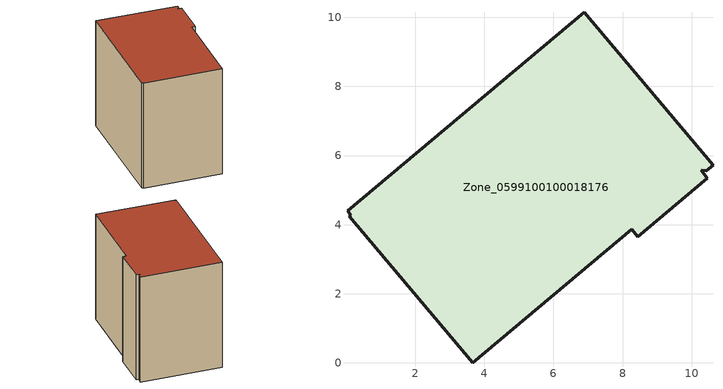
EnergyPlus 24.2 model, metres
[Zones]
Zone_0599100100018176
 floor ground (C_G): 0.04,4.39 6.89,10.15 10.62,5.71 10.43,5.56 10.28,5.58 10.45,5.34 8.43,3.66 8.26,3.86 3.67,0 0.1,4.24 0.14,4.28 z0
 wall outside (C_F): 10.45,5.34 10.28,5.58 10.43,5.56 10.62,5.71 6.89,10.15 0.04,4.39 0.14,4.28 0.1,4.24 3.67,0 8.26,3.86 8.43,3.66 10.45,5.34 z0:8.02
 roof outside (C_R): 10.62,5.71 6.89,10.15 0.04,4.39 0.14,4.28 0.1,4.24 3.67,0 8.26,3.86 8.43,3.66 10.45,5.34 10.28,5.58 10.43,5.56 z8.02
[BUILDING]
Pand.0599100100018176: North Axis=0; Terrain=City; Loads Convergence Tolerance Value=0.04; Temperature Convergence Tolerance Value=0.4; Solar Distribution=FullExterior; Maximum Number of Warmup Days=25; Minimum Number of Warmup Days=1
[Site:Location]
Rotterdam.The.Hague.AP_ZH_NLD Design_Conditions: Latitude=51.96; Longitude=4.45; Time Zone=1; Elevation=-4.5
[SITE:GROUNDTEMPERATURE:BUILDINGSURFACE]
18, 18, 18, 18, 18, 18, 18, 18, 18, 18, 18, 18
[MATERIAL] Thermal Absorptance=0.9; Solar Absorptance=0.7; Visible Absorptance=0.7
Name | Roughness | Thickness | Conductivity | Density | Specific Heat
G.TI.2015-2018 | MediumSmooth | 0.15 | 0.0428571 | 540 | 1210
F.TI.2015-2018 | Rough | 0.3 | 0.0666667 | 1920 | 840
R.TI.2015-2018 | MediumRough | 0.2 | 0.0333333 | 1500 | 1000
[CONSTRUCTION]
C_G: G.TI.2015-2018
C_F: F.TI.2015-2018
C_R: R.TI.2015-2018
[ZONE]
Zone_0599100100018176: Type=1; Multiplier=1; Ceiling Height=Autocalculate; Volume=Autocalculate; Floor Area=autocalculate; Part of Total Floor Area=Yes
[ZONEINFILTRATION:DESIGNFLOWRATE]
Infil_Zone_0599100100018176: Zone or ZoneList or Space or SpaceList=Zone_0599100100018176; Schedule=AlwaysOn; Design Flow Rate Calculation Method=Flow/Area; Flow Rate per Floor Area=0.0015; Constant Term Coefficient=1; Temperature Term Coefficient=0; Velocity Term Coefficient=0; Velocity Squared Term Coefficient=0
[HVACTEMPLATE:ZONE:IDEALLOADSAIRSYSTEM]
Zone_0599100100018176: Maximum Heating Supply Air Temperature=50; Minimum Cooling Supply Air Temperature=13; Maximum Heating Supply Air Humidity Ratio=0.0156; Minimum Cooling Supply Air Humidity Ratio=0.0077; Heating Limit=NoLimit; Cooling Limit=NoLimit; Dehumidification Control Type=ConstantSensibleHeatRatio; Cooling Sensible Heat Ratio=0.7; Dehumidification Setpoint=60; Humidification Control Type=None; Humidification Setpoint=30; Outdoor Air Method=None; Outdoor Air Flow Rate per Person=0.00944; Outdoor Air Flow Rate per Zone Floor Area=0; Outdoor Air Flow Rate per Zone=0; Demand Controlled Ventilation Type=None; Outdoor Air Economizer Type=NoEconomizer; Heat Recovery Type=None; Sensible Heat Recovery Effectiveness=0.7; Latent Heat Recovery Effectiveness=0.65
[ZONECONTROL:THERMOSTAT]
ThermostatControl_Zone_0599100100018176: Zone or ZoneList=Zone_0599100100018176; Control Type Schedule=DualSetpointControlType; Control 1=Thermostat_Zone_0599100100018176; Temperature Difference Between Cutout And Setpoint=0
[THERMOSTATSETPOINT:DUALSETPOINT]
Thermostat_Zone_0599100100018176: Heating Setpoint Temperature Schedule=HeatingSetpoint_Zone_0599100100018176; Cooling Setpoint Temperature Schedule=CoolingSetpoint_Zone_0599100100018176
[SCHEDULE:COMPACT]
HeatingSetpoint_Zone_0599100100018176: Through: 12/31, For: AllDays, Until: 24:00, 21
CoolingSetpoint_Zone_0599100100018176: Through: 12/31, For: AllDays, Until: 24:00, 24
DualSetpointControlType: Through: 12/31, For: AllDays, Until: 24:00, 4
AlwaysOn: Through: 12/31, For: AllDays, Until: 24:00, 1
